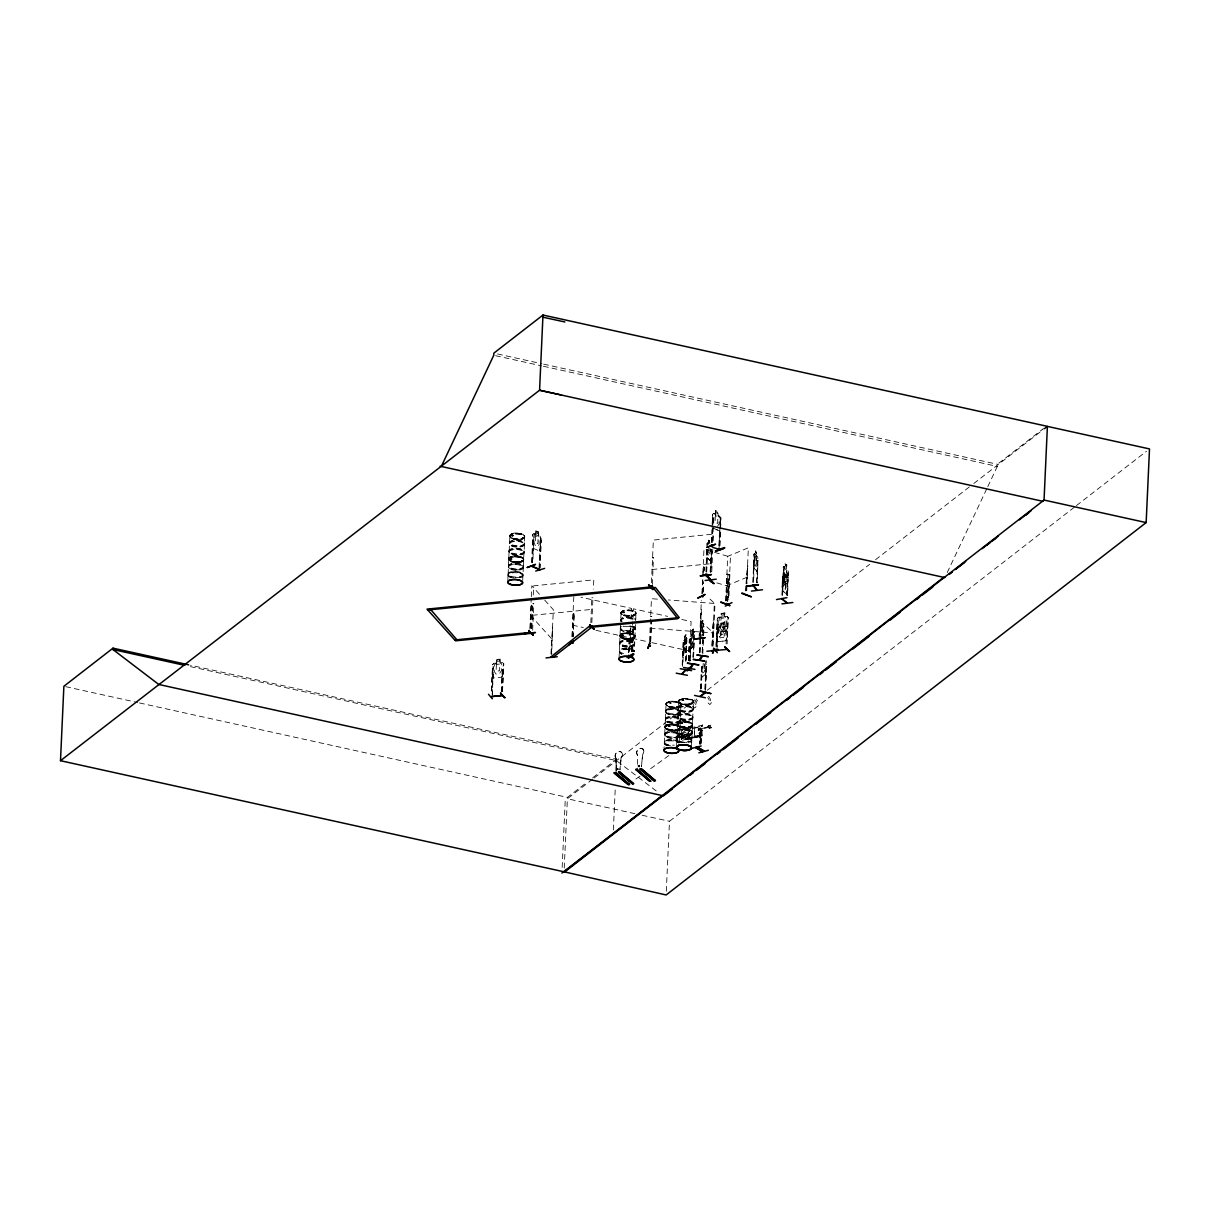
<?xml version="1.0" encoding="UTF-8"?>
<svg xmlns="http://www.w3.org/2000/svg" width="1210" height="1210" viewBox="0 0 1210 1210"><rect width="100%" height="100%" fill="white"/><g stroke="black" fill="none" stroke-linecap="round" stroke-linejoin="round"><path stroke-width="0.75" stroke-dasharray="5 3.75" d="M509.062 551.942L508.124 574.145M509.032 551.866L509.228 550.429M620.261 628.686L620.322 627.612M692.271 732.065L692.15 732.973A7.578 2.919 2.6 0 0 682.107 729.373A7.578 2.919 2.6 0 0 679.763 734.258A7.578 2.919 2.6 0 0 692.105 733.033L692.12 733.033M692.952 716.91L692.664 718.362A7.472 2.874 2.6 0 1 680.489 719.663A7.472 2.874 2.6 0 1 682.803 714.853A7.472 2.874 2.6 0 1 692.664 718.453L693.043 710.24A7.472 2.874 2.6 0 1 680.852 711.525A7.472 2.874 2.6 0 1 683.166 706.716A7.472 2.874 2.6 0 1 693.027 710.315L693.466 701.392M635.719 620.125L635.946 612.956M665.303 720.464L664.048 748.4M677.872 717.591L677.842 716.078M678.235 709.393L677.948 716.275M679.218 742.622L679.506 735.529A7.578 2.919 2.6 0 0 669.538 731.823A7.578 2.919 2.6 0 0 667.194 736.708A7.578 2.919 2.6 0 0 679.551 735.483M680.474 713.023L680.474 713.068A7.472 2.874 2.6 0 0 670.597 709.574A7.472 2.874 2.6 0 0 668.283 714.384A7.472 2.874 2.6 0 0 680.459 713.189L680.549 712.796A7.578 2.919 2.6 0 1 668.238 713.945A7.578 2.919 2.6 0 1 670.582 709.075A7.578 2.919 2.6 0 1 680.58 712.72L680.897 704.265M491.336 690.895L492.546 664.698L493.801 663.307L502.498 662.566L503.753 663.73L502.498 691.893M491.472 691.061L492.667 664.744M492.198 694.495L493.453 666.861L492.243 696.491M496.493 663.231L496.66 659.601L500.123 659.284L499.972 662.914L501.727 663.897L501.424 670.673L499.427 673.743L495.949 674.061L494.224 671.323L494.527 664.562L496.448 663.186L496.493 659.45L500.259 659.163L500.048 662.732M501.333 691.833L502.513 666.044L503.541 665.954M501.469 691.984L502.513 666.044M502.362 691.727L503.753 663.73M507.852 580.271L508.018 573.994M509.531 542.927L509.879 536.03M521.873 561.077L521.994 560.654M522.962 537.467L522.448 538.193M522.705 580.377L523.31 567.414A7.578 2.919 2.6 0 0 513.358 563.709A7.578 2.919 2.6 0 0 511.013 568.579A7.578 2.919 2.6 0 0 523.355 567.354M523.99 552.41L523.219 568.065M524.701 536.136L524.278 544.984A7.472 2.874 2.6 0 1 512.087 546.27A7.472 2.874 2.6 0 1 514.401 541.46A7.472 2.874 2.6 0 1 524.263 545.06L524.369 544.228L524.172 551.805M535.758 534.548L533.897 533.61L532.778 534.502L533.111 548.251L539.539 551.049L540.643 547.782L539.478 550.898M531.689 562.514L532.778 534.502M531.992 562.408L533.156 536.62L533.913 536.953L532.748 562.741M532.445 562.832L533.913 536.953M529.874 628.519L531.235 598.663M531.311 596.817L531.825 585.761L541.384 596.424M530.267 628.474L531.402 603.639L530.706 627.113M531.598 628.413L532.733 603.563L533.882 603.624L532.733 603.563M531.735 628.565L532.929 602.398M533.262 595.033L533.686 585.822L593.792 579.862L593.369 589.073M532.687 630.244L533.746 603.472M538.571 531.946L539.221 544.258L537.724 546.557L535.168 545.453L533.928 541.959L534.23 535.183L535.667 534.578L535.833 530.751L538.571 531.946L538.314 535.606L541.082 538.057L539.781 567.898M539.025 567.581L540.583 539.857L541.339 540.174L540.083 567.808M539.236 569.32L540.583 539.857M540.552 547.812L540.28 536.378M550.958 653.854L552.562 627.203L551.715 654.217M551.321 654.262L553.348 609.734L542.579 597.755M571.982 636.641L573.842 595.668M572.164 636.505L573.207 613.44L574.19 613.652L573.147 636.732M562.166 867.434L565.236 800.007M572.965 636.868L574.19 613.652M564.238 868.069L567.445 797.375L586.805 782.371M590.828 622.711L591.826 597.71L592.976 597.77L591.826 597.71M591.841 622.606L593.036 596.439M619.021 658.679L619.792 642.253M620.397 627.839L620.564 624.42M621.123 612.85L620.639 620.564M622.59 635.22L621.577 635.522L622.485 636.097M623.135 612.729L623.165 612.048M621.229 635.643L622.863 635.568M623.377 612.215L622.303 612.351L623.589 612.063M613.364 829.954L615.24 788.739M616.087 770.014L616.571 759.26L190.484 665.243M622.061 635.568L622.742 635.265M628.565 652.719L629.775 626.099L630.939 626.175L629.805 651.025M628.746 652.583L629.956 625.963M629.623 651.161L630.758 626.311M631.06 619.459L631.559 608.403L581.057 597.271M631.423 651.555L632.785 621.698M632.86 619.853L633.375 608.811L667.648 616.374M631.605 651.419L632.739 626.583L633.707 626.795L632.588 651.63M633.269 638.109L632.482 637.821L634.993 636.702M634.161 615.088L634.282 614.302L633.692 615.013M632.406 651.766L633.707 626.795M634.176 614.71L633.874 614.483M635.447 624.526L635.144 629.896A7.472 2.874 2.6 0 1 622.953 631.212A7.472 2.874 2.6 0 1 625.267 626.417A7.472 2.874 2.6 0 1 635.129 630.017L635.235 629.185L634.358 651.797A7.578 2.919 2.6 0 0 623.301 649.195A7.578 2.919 2.6 0 0 621.864 653.944M651.434 582.812L653.37 540.068L713.476 534.109L713.144 541.475M649.513 641.436L651.464 598.693L658.936 599.252M652.371 584.49L653.445 557.719L652.432 557.81L653.445 557.719M650.602 641.527L651.555 620.231M650.632 641.361L651.6 620.064M665.379 719.103L665.606 711.904M665.742 710.966L666.075 704.159M668.117 726.287C669.478 724.76 667.088 726.56 669.311 726.62M669.75 703.101L670.34 703.192M668.752 725.788C671.081 727.452 668.449 724.987 669.342 725.924M669.856 702.783L670.204 702.738M669.977 702.874L670.885 703.252M666.302 891.271L669.478 821.288L1074.964 506.748M677.04 707.26L676.451 706.761M675.619 730.144L676.526 730.311M677.479 707.184L676.904 706.474M677.645 707.003L677.282 706.685M676.617 745.526L677.887 717.591M678.644 701.286L678.311 708.152M681.427 736.784L682.425 738.342L688.445 736.966L691.122 734.576L691.273 731.188L688.762 729.963L682.742 731.339L681.578 733.396L678.25 734.031C675.15 742.29 683.287 733.063 681.215 739.265L682.364 740.338L702.133 736.013L702.178 735.045L700.923 735.196M682.198 664.895L683.166 642.449L685.979 634.781L684.981 653.052M682.455 666.362L683.468 644.264L682.939 664.592M680.232 720.434A7.578 2.919 2.6 0 1 667.89 721.659A7.578 2.919 2.6 0 1 670.234 716.789A7.578 2.919 2.6 0 1 680.232 720.434L679.581 735.771A7.578 2.919 2.6 0 0 669.523 732.247A7.578 2.919 2.6 0 0 667.179 737.117A7.578 2.919 2.6 0 0 679.521 735.892M683.816 654.338L684.603 636.142L685.858 634.751M681.563 733.336L681.593 730.825L682.879 729.448L691.455 727.437L694.691 727.875L694.313 736.376L690.97 738.312L682.334 740.157M681.29 739.31L681.699 730.855L682.909 729.569L702.587 725.168L701.664 725.637L700.953 744.059M681.926 722.688L682.334 723.519L680.776 723.293M685.556 661.144L686.811 640.498L686.282 660.826M683.242 642.465L683.03 655.366L685.979 652.114L686.841 638.366M685.949 661.205L686.63 637.504L685.646 638.426L685.904 645.837L683.983 650.723L684.467 639.833M688.339 660.524L689.307 639.228L690.456 639.319L689.307 639.228M688.52 660.388L689.488 639.092M685.767 738.644L701.906 734.848L685.767 738.644L685.722 739.643L702.163 736.028C701.891 725.395 701.603 725.123 702.329 725.168M686.403 729.963L686.221 728.813L686.403 729.963L702.541 726.393L702.314 725.032M689.307 660.751L691.091 621.547L680.262 619.157M685.964 739.779L686.01 738.781M689.503 661.008L690.547 636.717L693.89 631.756L693.254 657.317M689.851 660.63L690.849 638.532L690.245 660.69M689.897 661.083L691.984 630.41L691.576 640.392M691.197 648.605L691.5 642.087L692.664 640.786M688.732 727.558L688.218 726.862L689.004 727.497M689.851 704.205L689.065 703.948L690.214 704.144M692.377 647.32L693.239 629.019L693.073 632.648M692.861 657.257L694.601 634.842L693.859 635.159M693.587 656.939L694.434 638.517M691.394 747.22L691.712 740.792M692.77 717.621L692.211 731.853M694.313 736.376L694.691 727.875M699.743 635.915L701.346 600.599M699.924 638.109C697.126 637.05 702.677 621.017 702.738 624.284M701.951 593.702L702.844 574.175M702.889 573.116L703.978 549.174L730.432 557.069L728.496 599.812M699.365 652.735L701.346 609.25L700.424 635.764M702.193 593.565L703.388 566.961L704.28 567.218L704.038 572.542M699.773 652.795L700.348 637.61M700.076 652.402L700.575 641.345M700.65 639.515L701.074 630.304M701.543 625.752L701.679 622.061L700.953 627.672M702.919 592.189L703.403 581.541M703.887 570.893L704.28 567.218M703.161 592.068L703.554 583.19M702.692 624.451L702.768 620.639L702.072 635.311M698.246 728.526L698.367 730.326L698.246 728.526L700.681 727.966L700.726 729.827M701.104 674.288L701.513 677.585L701.467 666.241M700.469 688.974L701.664 664.653M702.163 652.583L703.192 633.874M702.904 636.021L703.63 624.133L702.375 654.05M705.914 571.634L707.124 543.592L706.912 557.447L710.406 560.865L711.102 557.629M700.847 689.065L701.845 666.967M702.768 654.111L703.524 637.534M703.615 635.689L704.023 626.477M706.322 572.043L707.29 549.491M701.316 688.702L702.375 663.972M706.701 571.997L707.699 549.9M701.467 730.643L699.894 730.916L701.739 731.112L700.771 730.719L700.197 744.165L701.15 730.099L699.909 730.613L699.44 743.893L700.242 729.554L701.528 729.418L701.286 730.522M708.682 543.774L708.727 540.159L710.209 541.611M703.222 663.322L702.919 670.083L704.477 668.873L704.704 663.791M708.394 548.538L708.243 551.926L709.635 553.288L709.862 548.206M699.924 744.18L700.847 731.324M700.378 730.885L700.681 727.966M700.545 743.636L700.938 730.749M701.392 725.365L701.346 726.469M701.059 743.968L701.603 726.484M702.133 735.105L701.18 736.406M705.627 661.447L704.341 671.777L702.783 672.987L702.072 670.733M710.603 548.932L709.499 556.192L708.107 554.83L707.487 551.2M712.191 524.051L712.645 514.265L713.658 513.403L719.995 516.277M704.855 689.14L706.02 663.352M710.119 571.906L711.495 549.748L710.905 572.254M711.465 542.307L712.04 529.42M712.13 527.575L712.735 514.356M705.233 689.216L706.519 660.705M710.527 572.3L711.54 547.979M711.752 542.201L712.508 525.624M712.599 523.794L712.932 516.428L713.34 524.111M705.233 690.623L706.489 663.972M710.769 571.634L711.51 551.957L712.675 552.017L711.51 551.957M705.687 688.853L706.867 663.08M712.206 542.64L712.962 526.063M713.053 524.217L713.688 516.746M712.599 540.688L713.265 525.957M711.783 571.528L712.811 548.841M715.518 514.341L715.685 510.711M711.979 645.52L713.492 620.639L712.796 645.883M711.994 646.17L713.159 621.169L714.202 621.411M712.403 645.928L714.354 603.17L708.062 597.286M713.068 646.246L715.004 603.503L668.283 599.963M718.876 545.529L719.708 527.106M719.799 525.276L720.343 519.65L720.842 525.503M719.012 549.113L720.343 519.65M720.313 527.605L720.857 517.85L718.18 515.369M719.632 545.861L720.857 517.85M719.935 545.755L720.767 527.333M715.972 646.745L717.258 618.718L718.483 617.281L721.024 617.055L721.145 613.379L724.851 613.031L724.639 616.601L727.013 616.344L728.299 617.523L727.134 643.856M716.214 645.066L717.379 618.749L718.483 617.281M716.986 646.639L718.15 620.851L717.152 620.972L718.301 621.017L716.97 650.481M724.805 612.986L724.563 616.782L726.287 617.75L725.985 624.511L722.037 631.227C721.024 625.872 716.638 628.459 721.281 632.119C715.881 638.003 720.464 638.366 722.037 632.83C723.247 638.351 727.573 635.915 722.793 631.983L725.304 627.551L720.6 627.99L724.019 627.778L723.701 634.554L720.283 634.932L720.6 628.156L718.906 625.298L719.209 618.522L721.099 617.115L721.145 613.379M721.341 625.071L721.402 623.861L723.595 623.619L723.535 624.829M725.682 600.886L727.709 556.373L748.355 547.797L746.736 583.447M726 601.007L726.892 574.266L727.906 574.1L726.696 600.72M726.393 600.599L727.906 574.1M727.528 601.325L728.964 574.584L729.857 574.856L728.738 599.691M727.755 601.204L728.964 574.584M726.136 643.962L727.074 619.868L728.223 619.913L727.21 620.019M727.24 637.05L728.117 617.539M745.708 590.828L745.95 585.504M746.025 583.734L747.538 565.705L747.054 583.553M746.025 590.949L746.267 585.625M746.343 583.855L747.856 565.811M746.404 590.54L746.646 585.216M746.721 590.661L746.963 585.337M752.832 582.176L754.057 554.135L753.936 567.898L756.976 571.286M753.195 582.585L754.39 556.358L753.588 582.555M754.102 554.24L754.586 553.514L757.52 556.918L755.6 550.701L754.329 561.758L756.099 566.764L756.794 552.199M756.583 582.494L757.974 560.351L757.339 582.857M756.946 582.902L757.657 556.812L757.899 558.581M782.008 586.729C783.006 581.98 779.996 570.576 787.241 579.575M781.872 595.139L783.762 566.31L788.36 571.362L787.286 595.683M782.356 595.532L783.414 569.29L782.719 595.471M784.261 577.276L784.776 568.624L786.424 569.955L786.848 580.497L785.532 589.452L783.883 588.136L783.142 584.521L783.445 577.745L784.383 577.246M784.428 573.646L786.061 574.977L786.077 578.501M786.47 568.745L786.818 565.025L784.942 563.618L783.596 574.674L784.337 578.289L785.986 579.62L786.999 577.427L786.651 568.655M786.803 595.305L788.179 573.147L787.665 595.638M787.181 595.244L787.861 569.623M987.784 486.632L997.312 466.425L997.418 464.277L1043.564 428.476M508.971 551.654L509.244 550.353M621.123 757.445L619.913 769.968L621.229 757.536A3.993 3.297 -49.6 0 0 621.471 752.317L621.471 752.317A3.993 3.297 -49.6 0 1 621.123 757.445L621.229 757.536M642.873 749.02A3.993 3.297 -49.6 0 1 642.646 754.238L641.421 766.747L642.752 754.329A3.993 3.297 -49.6 0 0 642.979 749.111L642.873 749.02A3.993 3.297 -49.6 0 0 637.776 749.761A3.993 3.297 -49.6 0 0 637.549 754.964L637.64 769.061M633.526 638.048L628.096 638.94L624.269 638.275M509.153 551.064L509.622 542.216M619.717 642.918L620.307 628.807M692.059 732.7L692.09 732.67A7.578 2.919 2.6 0 0 682.122 728.964A7.578 2.919 2.6 0 0 679.778 733.835A7.578 2.919 2.6 0 0 692.12 732.61L691.772 741.11M511.497 534.003C514.432 531.568 529.33 533.943 523.038 538.45C520.209 540.719 505.372 538.798 511.527 534.034M509.712 536.166L509.803 535.41M513.146 535.44L511.225 535.319M511.936 535.228L512.269 535.848M513.267 535.652L511.815 535.228M521.767 560.941C521.253 562.605 510.514 563.073 508.654 559.096M524.187 551.805L523.9 553.106A7.472 2.874 2.6 0 1 511.724 554.392A7.472 2.874 2.6 0 1 514.038 549.582A7.472 2.874 2.6 0 1 523.9 553.197L524.066 552.592M624.511 612.472L623.921 611.927M621.501 635.326L623.483 635.553L622.439 635.946M633.571 614.952L634.252 614.559M664.834 727.543C670.612 717.439 684.981 733.109 692.513 725.138M675.407 729.933L675.876 729.917M664.834 727.18L666.181 729.04L669.19 730.159L676.526 730.053M692.604 724.714L692.18 723.535C677.161 714.656 670.264 731.838 690.774 726.877M681.956 700.212C683.302 698.367 680.534 700.953 683.226 700.575M680.459 713.068L680.564 712.357A7.578 2.919 2.6 0 0 670.597 708.652A7.578 2.919 2.6 0 0 668.253 713.522A7.578 2.919 2.6 0 0 680.595 712.297L680.096 721.236A7.472 2.874 2.6 0 1 667.905 722.521A7.472 2.874 2.6 0 1 670.219 717.712A7.472 2.874 2.6 0 1 680.08 721.311L680.262 720.721M679.279 729.101L680.02 727.24M682.38 700.348L683.892 700.363L683.166 699.546M682.606 722.96L680.988 722.945L681.865 723.262M689.428 703.842L690.063 703.902M689.216 704.054L689.927 704.023M690.335 704.159C682.137 706.549 674.59 697.777 666.604 702.753C664.668 708.5 678.069 708.758 680.958 705.233C669.069 694.54 704.069 698.578 690.154 704.023M688.263 727.225L688.762 726.802M692.619 724.382L690.759 726.847M708.984 727.331L700.56 728.919L708.863 726.665M708.137 726.151C709.211 733.048 715.534 721.659 708.137 726.151A1453.573 423.455 -19.3 0 1 686.206 742.758M686.448 648.015L685.843 652.099L682.909 655.351M693.829 642.283L693.36 646.382L693.95 642.298M617.705 769.636L616.994 768.773L617.992 769.379M617.024 768.789L617.917 769.726L616.752 768.773M638.744 765.522L639.757 766.58M665.545 725.924L669.886 724.548A7.472 2.874 2.6 0 1 679.778 728.102C677.222 731.142 669.327 730.87 666.271 728.465M523.385 567.641L523.385 567.687A7.578 2.919 2.6 0 0 513.327 564.117A7.578 2.919 2.6 0 0 510.983 569.002A7.578 2.919 2.6 0 0 523.34 567.777L523.249 567.959M665.651 710.86L665.591 711.858M678.22 707.956L678.205 709.105M616.752 769.015L617.826 769.757M617.539 769.152L616.813 769.076M639.712 766.52L638.169 766.036M757.536 568.231L756.885 571.453L757.46 568.307M510.499 556.842L509.41 557.462C507.292 560.245 512.027 554.573 513.705 556.101A7.487 2.874 2.6 0 1 523.612 559.731L521.404 561.364M619.959 635.401L621.713 634.025M634.327 637.791L635.084 635.9M634.978 637.035L634.947 637.11A7.487 2.874 2.6 0 1 622.621 638.366A7.487 2.874 2.6 0 1 624.935 633.541A7.487 2.874 2.6 0 1 634.827 637.156M665.969 703.524L666.619 702.768M664.91 726.711L665.576 725.607M677.494 723.837L678.144 723.081M679.778 728.435A7.487 2.874 2.6 0 1 667.572 729.645A7.487 2.874 2.6 0 1 669.886 724.866A7.487 2.874 2.6 0 1 679.778 728.465L679.899 728.405A7.487 2.874 2.6 0 0 669.901 724.835A7.487 2.874 2.6 0 0 667.572 729.645A7.487 2.874 2.6 0 0 679.778 728.465L679.929 728.329M710.406 560.865L711.162 557.689M787.786 581.223C787.619 575.673 786.893 590.268 787.861 581.012M665.424 718.558L665.303 720.389M691.091 634.993L690.638 636.732M638.895 766.55L638.184 766.157M618.068 769.726L616.903 769.167M639.061 766.898L638.925 765.688M639.606 766.777L638.547 766.369L639.636 766.293M639.167 766.384L638.32 765.779M724.2 626.447L726.575 626.175L727.8 627.324L726.439 631.015L727.679 627.219M725.818 640.635L727.195 637.005M716.32 638.214L717.333 641.739L725.939 640.801L727.316 637.005M501.757 677.025L503.148 673.395M492.152 674.469L493.136 677.978L501.878 677.177L503.315 673.456M947.248 572.542L986.982 488.326M508.76 558.173C508.986 563.663 518.273 562.726 522.009 561.621M522.236 537.951L523.416 537.89M678.765 725.682L679.596 726.741M717.485 526.35L718.997 524.051L719.3 517.29L717.984 515.475L718.332 511.739L715.594 510.56L715.428 514.371L714.006 514.976L713.703 521.752L714.928 525.246M753.966 554.24L754.571 553.378L755.479 554.498M702.904 620.654L701.709 622.121L702.859 620.836M701.861 622.5L702.526 621.653M701.815 623.71L702.466 622.863M701.649 625.691L700.908 626.659M511.089 558.4L510.439 558.839L511.512 558.203M511.437 558.778L510.272 558.914M512.193 559.065L511.21 559.126M522.16 560.774L521.449 560.971M621.668 635.129L622.182 636.082M726.514 626.311L718.044 627.188L716.759 628.489L717.832 631.968L726.439 631.015M716.925 628.58L718.09 627.234M683.302 699.955C680.413 699.637 684.512 700.62 682.985 699.516M682.047 723.217L681.29 723.701M783.021 567.203L783.778 566.446M492.591 664.759L493.801 663.307M684.815 636.581L685.571 635.764L684.769 637.791M692.029 630.486L693.36 629.049M692.211 630.849L692.952 630.032L692.15 632.059M683.711 640.725L686.63 637.504M684.421 641.043L685.586 639.757M691.802 635.311L692.982 634.025M684.104 647.819L685.284 646.518M690.335 649.452L693.209 646.276L690.411 649.634L690.108 646.367M680.353 705.944L679.249 706.564M691.243 722.809L692.165 723.867L686.357 721.72L678.16 722.703M679.279 728.798L676.708 730.205M638.698 765.779L638.94 766.807M701.407 677.555L705.43 674.439M592.749 777.743L616.571 759.26M592.688 779.119L567.384 798.766L634.842 813.649M594.186 777.97L696.899 698.291M707.321 690.199L869.597 564.329M875.541 559.701L972.311 484.635M973.808 483.486L1043.005 429.807M1076.446 505.583L1146.52 451.239M573.207 613.44L574.009 613.803M639.515 766.686L638.547 766.414M710.754 725.047L710.361 726.756L711.495 727.951M709.317 728.45L709.71 726.741L708.576 725.546M707.805 544.424L708.848 540.144L710.27 541.672M511.558 535.531L512.329 535.41M509.38 557.78L517.593 556.464L523.401 558.612M510.62 558.264L510.06 558.944L511.24 559.277M521.707 561.425C528.271 558.627 516.776 554.316 513.705 556.101A7.426 2.859 2.6 0 0 511.467 560.729A7.426 2.859 2.6 0 0 523.567 559.534A7.426 2.859 2.6 0 0 513.766 555.95A7.487 2.874 2.6 0 0 511.406 560.941A7.487 2.874 2.6 0 0 523.612 559.731M633.254 638.441C637.246 637.761 618.129 641.829 620.004 635.008C623.725 631.68 632.664 631.696 635.038 636.233M688.974 704.008L689.791 703.842M678.144 723.035L679.249 722.415M621.698 633.995L628.822 633.284L634.63 635.432M666.649 725.304L668.132 724.866M703.388 566.961L704.054 567.354M729.857 574.856L728.738 574.705M726.363 585.837L747.009 577.261M701.921 730.432L699.198 728.934L701.755 730.81L699.909 730.613M535.667 534.381L535.743 530.782L538.48 532.022M541.339 540.174L540.28 539.947M715.337 514.205L713.567 513.433M721.099 519.967L720.041 519.74M512.269 535.576L513.025 535.304L511.875 535.561M622.984 612.078L623.558 612.23M632.815 615.724C648.182 604.304 598.511 614.135 632.815 615.724L631.06 615.981M632.558 637.821L633.707 638.018M681.956 699.819L683.045 699.713M680.897 722.99L681.744 722.673M689.307 726.998L690.759 726.544M686.176 729.811L702.284 726.091M698.442 728.632L700.877 728.072M698.17 730.205L700.968 729.993M678.205 737.51L681.502 736.814M624.058 612.729L622.56 612.562M624.103 612.865L622.348 612.593M681.759 698.82L683.514 698.548A7.472 2.874 2.6 0 1 693.406 702.133A7.472 2.874 2.6 0 1 681.23 703.373A7.472 2.874 2.6 0 1 683.544 698.518A7.472 2.874 2.6 0 1 693.406 702.163A7.472 2.874 2.6 0 1 681.23 703.328A7.472 2.874 2.6 0 1 683.544 698.563M670.93 703.403L670.053 703.433M786.818 565.025L785.003 563.784M788.663 573.525L787.801 573.192M782.522 576.837L783.127 580.83L787.211 584.248M782.643 576.822L783.082 580.921M786.137 574.901L784.383 573.48L784.322 577.079M782.068 586.684L782.507 590.767M637.972 765.582L639.5 765.249M713.915 621.033L713.114 620.685M711.904 550.157L711.117 549.794M707.033 557.432L710.527 560.85M721.311 613.546L724.73 613.167M718.543 617.402L727.013 616.525L728.178 617.599M720.691 623.226L724.366 622.817M720.812 623.332L724.23 622.953M720.736 625.101L724.155 624.723M718.029 627.113L720.479 626.795M716.819 628.429L717.787 631.907L726.393 630.955M717.333 641.739L725.939 640.801M652.039 569.532L712.145 563.573M753.482 563.89L753.785 567.989L757.006 571.453M532.339 615.285L592.446 609.326M493.589 667.028L492.561 667.118M512.254 535.954L513.085 535.985L511.996 536.091M681.396 722.884L682.742 723.096M678.78 726.197L669.886 724.548A7.472 2.874 2.6 0 0 667.602 729.312A7.472 2.874 2.6 0 0 679.778 728.102A7.487 2.874 2.6 0 0 669.917 724.518A7.487 2.874 2.6 0 0 667.587 729.343A7.472 2.874 2.6 0 0 679.778 728.208A7.472 2.874 2.6 0 0 669.917 724.608A7.472 2.874 2.6 0 0 667.602 729.418A7.487 2.874 2.6 0 0 679.793 728.133M669.886 724.578L671.807 724.503M668.948 725.516L670.37 726.182M511.059 558.385L511.739 558.717M627.173 615.951L629.139 616.056M626.114 639.122L628.081 639.243M670.461 702.481L671.353 702.889M650.118 628.156L713.673 632.966M511.709 536.045L511.603 535.803M628.837 632.966L630.712 633.269M622.53 635.023L623.483 635.553M686.342 721.75L688.218 722.052M669.357 725.758L670.31 726.076M694.268 632.543L693.89 631.756M497.537 353.97L541.808 363.741M543.653 364.149L997.418 464.277M495.586 355.71L541.596 365.859M543.441 366.267L997.312 466.425M572.511 625.146L583.326 627.521M595.955 630.319L630.228 637.882M632.028 638.275L650.072 642.253M651.872 642.646L689.745 651.01M190.424 666.619L616.51 760.651L657.892 792.202M65.718 686.675L137.668 702.541M139.513 702.949L567.445 797.375M642.132 815.253L669.478 821.288M519.468 556.449L521.132 556.918M624.254 638.517L619.883 635.87M716.743 582.857L729.101 586.532M712.977 528.014L717.787 530.116M716.093 529.451L719.315 530.842M533.837 533.776L540.129 536.514M634.736 611.534L635.689 612.26M621.395 613.833L622.303 614.544M666.196 728.722L665.273 727.981M784.473 575.385L786.122 576.716M782.961 580.936L787.09 584.264M785.865 575.325L784.806 574.463L785.804 576.535M782.447 590.707L786.636 594.11L782.386 590.798M637.549 754.964L637.655 755.055A3.993 3.297 -49.6 0 1 637.882 749.852A3.993 3.297 -49.6 0 1 642.979 749.111M616.132 758.262A3.993 3.297 -49.6 0 1 616.374 753.059A3.993 3.297 -49.6 0 1 621.471 752.317A3.993 3.297 -49.6 0 0 616.268 752.968A3.993 3.297 -49.6 0 0 616.026 758.171L616.223 770.604M693.027 632.815L693.3 640.105L691.364 644.99L690.865 642.782M726.469 626.251L727.86 627.264M700.439 620.866L713.008 632.648M708.727 543.94L707.593 542.836L707.048 543.698L707.729 542.972L709.998 545.317M530.479 615.224L552.002 639.198M523.385 558.249L523.839 559.443M679.596 726.408L680.02 727.573L677.418 724.351M686.493 637.489L686.962 638.396M634.312 651.509L634.342 651.585A7.578 2.919 2.6 0 0 623.316 648.772A7.578 2.919 2.6 0 0 621.88 653.536M703.312 623.362L703.721 624.254L703.297 623.498M492.228 674.394L493.226 677.842M716.441 638.184L717.424 641.618M700.635 634.433L701.059 636.626M679.188 742.501L679.203 742.532A7.472 2.874 2.6 0 0 670.491 739.446A7.472 2.874 2.6 0 0 664.532 742.774A7.472 2.874 2.6 0 0 674.273 745.133M690.229 646.382L690.456 649.483M682.848 652.114L683.03 655.366M616.026 758.171L616.132 772.267M668.903 755.494A1453.573 423.455 -19.3 0 1 648.379 770.241M639.999 776.139A1453.573 423.455 -19.3 0 1 634.373 780.072M708.5 696.279A10.073 7.547 -59.3 0 1 710.633 702.299L711.994 701.981L709.907 704.583L708.016 702.889L709.393 702.571A8.409 6.307 -59.3 0 0 707.623 697.565M696.809 698.941A10.073 7.547 -59.3 0 0 694.086 706.065L692.725 706.383L694.737 708.047L696.96 705.415L695.584 705.717A8.409 6.307 -59.3 0 1 699.35 698.231M679.43 742.834A7.472 2.874 2.6 0 1 678.568 738.75A7.472 2.874 2.6 0 1 689.095 738.811A7.472 2.874 2.6 0 1 689.957 742.91M679.385 742.38A7.578 2.919 2.6 0 1 678.508 738.236A7.578 2.919 2.6 0 1 689.186 738.312A7.578 2.919 2.6 0 1 690.063 742.456M681.064 742.441A7.578 2.919 2.6 0 1 678.129 738.009A7.578 2.919 2.6 0 1 689.685 738.085A7.578 2.919 2.6 0 1 688.611 742.501M666.861 745.693A7.472 2.874 2.6 0 1 667.436 741.155A7.472 2.874 2.6 0 1 678.719 742.985M668.48 745.723A7.578 2.919 2.6 0 1 666.619 740.868A7.578 2.919 2.6 0 1 678.84 742.516M670.37 745.617A7.578 2.919 2.6 0 1 664.184 742.244A7.578 2.919 2.6 0 1 671.762 739.885A7.578 2.919 2.6 0 1 679.279 742.849M631.045 626.236A7.578 2.919 2.6 0 1 633.995 630.667A7.578 2.919 2.6 0 1 622.424 630.576A7.578 2.919 2.6 0 1 623.498 626.175M633.995 626.447A7.472 2.874 2.6 0 1 628.459 630.743A7.472 2.874 2.6 0 1 621.093 626.356M632.724 626.296A7.578 2.919 2.6 0 1 633.601 630.425A7.578 2.919 2.6 0 1 622.938 630.349A7.578 2.919 2.6 0 1 622.061 626.22M622.076 621.123A7.472 2.874 2.6 0 1 625.706 616.918A7.472 2.874 2.6 0 1 635.658 619.777M621.97 621.607A7.578 2.919 2.6 0 1 625.646 617.357A7.578 2.919 2.6 0 1 635.749 620.246M621.123 621.774A7.472 2.874 2.6 0 1 625.646 618.28A7.472 2.874 2.6 0 1 635.189 620.382M621.048 621.32A7.578 2.919 2.6 0 1 625.63 617.765A7.578 2.919 2.6 0 1 635.311 619.898M621.91 654.398A7.472 2.874 2.6 0 1 622.485 649.861A7.472 2.874 2.6 0 1 633.768 651.691M623.619 653.491A7.457 2.859 2.6 0 1 619.807 649.755A7.457 2.859 2.6 0 1 628.761 648.333A7.457 2.859 2.6 0 1 634.131 651.827M514.159 577.911A7.578 2.919 2.6 0 1 508.669 573.585A7.578 2.919 2.6 0 1 520.421 573.056A7.578 2.919 2.6 0 1 519.831 577.654M510.665 577.578A7.472 2.874 2.6 0 1 509.803 573.48A7.472 2.874 2.6 0 1 520.33 573.555A7.472 2.874 2.6 0 1 521.192 577.639M690.411 730.235L687.068 733.91C692.105 734.092 690.154 738.886 686.357 734.803L682.531 737.934L685.631 734.183C680.822 734.001 682.818 729.403 686.403 733.305L690.411 730.235M496.402 664.396L496.085 671.157L499.564 670.839L499.866 664.078L496.402 664.396M497.204 660.1L497.159 661.31L499.382 661.114L499.443 659.904L497.204 660.1M535.606 535.788L535.304 542.549L537.86 543.653L538.163 536.892L535.606 535.788M536.257 531.75L536.196 532.96L537.845 533.67L537.89 532.461L536.257 531.75M678.87 734.606L678.765 736.784L679.838 736.542L679.944 734.364L678.87 734.606M682.667 733.154L682.5 736.527L688.535 735.166L688.687 731.778L682.667 733.154M701.497 626.962L701.18 633.722L702.208 632.406L702.511 625.646L701.497 626.962M708.984 541.173L709.831 543.26L708.984 541.173M715.367 515.581L715.065 522.342L717.621 523.461L717.923 516.685L715.367 515.581M716.017 511.543L715.972 512.753L717.606 513.464L717.666 512.254L716.017 511.543M718.755 628.353L718.453 635.129L720.162 637.821L723.58 637.458L725.546 634.342L725.849 627.582L724.064 626.568L724.457 617.947L721.039 618.325L720.646 626.946L718.755 628.353M721.841 614.03L721.795 615.24L723.988 614.998L724.049 613.788L721.841 614.03M755.297 555.723L754.995 562.484L756.22 563.86L756.537 557.099L755.297 555.723M755.705 551.73L756.447 553.832L755.705 551.73M784.322 578.456L784.019 585.232L785.653 586.548L785.971 579.787L784.322 578.456M785.26 564.631L786.273 566.688L785.26 564.631M522.947 575.582L522.947 575.536A7.578 2.919 2.6 0 0 512.98 571.831A7.578 2.919 2.6 0 0 510.635 576.701A7.578 2.919 2.6 0 0 522.992 575.491L522.947 575.536M783.52 577.941L784.443 583.023L783.082 586.366L784.761 584.067L786.122 588.831L785.169 583.583L786.455 580.331L784.851 582.479L783.52 577.941M706.08 670.446L705.46 674.514L706.201 670.476M787.166 590.888L786.485 593.974L787.286 590.873M650.693 616.434L651.766 616.525L650.693 616.434M692.725 718.09L692.71 718.135A7.578 2.919 2.6 0 1 680.443 719.209A7.578 2.919 2.6 0 1 682.788 714.339A7.578 2.919 2.6 0 1 692.785 717.984L692.77 718.029M680.247 720.827L680.232 720.857A7.578 2.919 2.6 0 1 667.86 722.083A7.578 2.919 2.6 0 1 670.204 717.197A7.578 2.919 2.6 0 1 680.217 720.857L680.232 720.857M524.399 544.606L524.369 544.636A7.578 2.919 2.6 0 1 512.042 545.816A7.578 2.919 2.6 0 1 514.386 540.946A7.578 2.919 2.6 0 1 524.384 544.606M524.036 552.743L524.006 552.758A7.578 2.919 2.6 0 1 511.679 553.953A7.578 2.919 2.6 0 1 514.023 549.083A7.578 2.919 2.6 0 1 524.021 552.728M693.164 709.862L693.133 709.892A7.578 2.919 2.6 0 1 680.807 711.087A7.578 2.919 2.6 0 1 683.151 706.201A7.578 2.919 2.6 0 1 693.148 709.862M617.977 768.456L616.329 768.698L618.098 768.562M680.171 726.514A7.472 2.874 2.6 0 0 692.347 725.304A7.487 2.874 2.6 0 0 682.485 721.659A7.487 2.874 2.6 0 0 680.171 726.469A7.487 2.874 2.6 0 0 692.362 725.259A7.472 2.874 2.6 0 0 682.485 721.705A7.472 2.874 2.6 0 0 680.171 726.514M680.217 725.985A7.441 2.859 2.6 0 0 692.347 724.775A7.441 2.859 2.6 0 0 682.516 721.19A7.441 2.859 2.6 0 0 680.217 725.985M681.215 704.038A7.441 2.859 2.6 0 0 693.345 702.844A7.441 2.859 2.6 0 0 683.514 699.259A7.441 2.859 2.6 0 0 681.215 704.038M680.186 726.197A7.487 2.874 2.6 0 0 692.377 724.987A7.487 2.874 2.6 0 0 682.5 721.387A7.487 2.874 2.6 0 0 680.186 726.197M681.2 703.645A7.487 2.874 2.6 0 0 693.406 702.435A7.487 2.874 2.6 0 0 683.514 698.82A7.487 2.874 2.6 0 0 681.2 703.645M680.549 718.286A7.472 2.874 2.6 0 0 692.725 717.091A7.472 2.874 2.6 0 0 682.864 713.476A7.472 2.874 2.6 0 0 680.549 718.286M680.459 718.785A7.578 2.919 2.6 0 0 692.801 717.575A7.578 2.919 2.6 0 0 682.803 713.915A7.578 2.919 2.6 0 0 680.459 718.785M680.822 710.663A7.578 2.919 2.6 0 0 693.179 709.438A7.578 2.919 2.6 0 0 683.166 705.793A7.578 2.919 2.6 0 0 680.822 710.663M680.912 710.164A7.472 2.874 2.6 0 0 693.088 708.954A7.472 2.874 2.6 0 0 683.226 705.354A7.472 2.874 2.6 0 0 680.912 710.164M680.156 727.225A7.441 2.859 2.6 0 0 692.286 726.015A7.441 2.859 2.6 0 0 682.47 722.43A7.441 2.859 2.6 0 0 680.156 727.225M680.156 726.817A7.487 2.874 2.6 0 0 692.347 725.607A7.487 2.874 2.6 0 0 682.47 721.992A7.487 2.874 2.6 0 0 680.156 726.817M679.506 741.458A7.457 2.859 2.6 0 0 691.651 740.263A7.472 2.874 2.6 0 0 681.805 736.663A7.472 2.874 2.6 0 0 679.491 741.473A7.472 2.874 2.6 0 0 691.666 740.263A7.457 2.859 2.6 0 0 681.82 736.663A7.457 2.859 2.6 0 0 679.506 741.458M679.808 734.697A7.472 2.874 2.6 0 0 691.984 733.487A7.472 2.874 2.6 0 0 682.122 729.887A7.472 2.874 2.6 0 0 679.808 734.697M679.869 733.336A7.472 2.874 2.6 0 0 692.044 732.126A7.472 2.874 2.6 0 0 682.183 728.526A7.472 2.874 2.6 0 0 679.869 733.336M668.646 706.247A7.472 2.874 2.6 0 0 680.822 705.037A7.487 2.874 2.6 0 0 670.96 701.422A7.487 2.874 2.6 0 0 668.646 706.232A7.487 2.874 2.6 0 0 680.837 705.022A7.472 2.874 2.6 0 0 670.96 701.437A7.472 2.874 2.6 0 0 668.646 706.247M667.648 728.874A7.441 2.859 2.6 0 0 679.763 727.679A7.441 2.859 2.6 0 0 669.947 724.079A7.441 2.859 2.6 0 0 667.648 728.874M668.646 706.912A7.441 2.859 2.6 0 0 680.761 705.702A7.441 2.859 2.6 0 0 670.945 702.118A7.441 2.859 2.6 0 0 668.646 706.912M667.602 729.055A7.487 2.874 2.6 0 0 679.808 727.845A7.487 2.874 2.6 0 0 669.917 724.23A7.487 2.874 2.6 0 0 667.602 729.055M668.631 706.504A7.487 2.874 2.6 0 0 680.822 705.294A7.487 2.874 2.6 0 0 670.945 701.679A7.487 2.874 2.6 0 0 668.631 706.504M667.965 721.16A7.472 2.874 2.6 0 0 680.156 719.95A7.472 2.874 2.6 0 0 670.279 716.35A7.472 2.874 2.6 0 0 667.965 721.16M668.343 713.023A7.472 2.874 2.6 0 0 680.519 711.828A7.472 2.874 2.6 0 0 670.658 708.213A7.472 2.874 2.6 0 0 668.343 713.023M667.587 730.053A7.441 2.859 2.6 0 0 679.717 728.859A7.441 2.859 2.6 0 0 669.886 725.274A7.441 2.859 2.6 0 0 667.587 730.053M667.224 737.571A7.472 2.874 2.6 0 0 679.4 736.361A7.472 2.874 2.6 0 0 669.538 732.761A7.472 2.874 2.6 0 0 667.224 737.571M667.285 736.194A7.472 2.874 2.6 0 0 679.46 734.999A7.472 2.874 2.6 0 0 669.599 731.4A7.472 2.874 2.6 0 0 667.285 736.194M622.651 638.003A7.472 2.874 2.6 0 0 634.827 636.793A7.472 2.874 2.6 0 0 624.965 633.193A7.472 2.874 2.6 0 0 622.651 638.003A7.472 2.874 2.6 0 0 634.827 636.838A7.487 2.874 2.6 0 0 624.95 633.223A7.487 2.874 2.6 0 0 622.636 638.033A7.487 2.874 2.6 0 0 634.842 636.823A7.472 2.874 2.6 0 0 624.965 633.238A7.472 2.874 2.6 0 0 622.651 638.048M623.694 614.937A7.472 2.874 2.6 0 0 635.87 613.727A7.487 2.874 2.6 0 0 626.009 610.112A7.487 2.874 2.6 0 0 623.694 614.937A7.487 2.874 2.6 0 0 635.885 613.727A7.472 2.874 2.6 0 0 626.009 610.127A7.472 2.874 2.6 0 0 623.694 614.937M622.696 637.549A7.441 2.859 2.6 0 0 634.811 636.339A7.441 2.859 2.6 0 0 624.995 632.754A7.441 2.859 2.6 0 0 622.696 637.549M623.694 615.587A7.441 2.859 2.6 0 0 635.81 614.377A7.441 2.859 2.6 0 0 625.993 610.793A7.441 2.859 2.6 0 0 623.694 615.587M622.651 637.761A7.487 2.874 2.6 0 0 634.857 636.551A7.487 2.874 2.6 0 0 624.965 632.951A7.487 2.874 2.6 0 0 622.651 637.761M623.679 615.209A7.487 2.874 2.6 0 0 635.87 613.999A7.487 2.874 2.6 0 0 625.993 610.385A7.487 2.874 2.6 0 0 623.679 615.209M622.636 638.759A7.441 2.859 2.6 0 0 634.766 637.549A7.441 2.859 2.6 0 0 624.935 633.964A7.441 2.859 2.6 0 0 622.636 638.759M622.227 645.822A7.578 2.919 2.6 0 0 634.569 644.597A7.578 2.919 2.6 0 0 624.572 640.937A7.578 2.919 2.6 0 0 622.227 645.822M622.273 646.261A7.472 2.874 2.6 0 0 634.448 645.051A7.472 2.874 2.6 0 0 624.587 641.451A7.472 2.874 2.6 0 0 622.273 646.261M622.242 645.399A7.578 2.919 2.6 0 0 634.6 644.174A7.578 2.919 2.6 0 0 624.587 640.529A7.578 2.919 2.6 0 0 622.242 645.399M622.333 644.9A7.472 2.874 2.6 0 0 634.509 643.69A7.472 2.874 2.6 0 0 624.647 640.09A7.472 2.874 2.6 0 0 622.333 644.9M511.406 561.183A7.472 2.874 2.6 0 0 523.582 559.973A7.472 2.874 2.6 0 0 513.721 556.373A7.472 2.874 2.6 0 0 511.406 561.183M512.465 538.072A7.457 2.859 2.6 0 0 524.626 536.862A7.457 2.859 2.6 0 0 514.779 533.277A7.487 2.874 2.6 0 0 512.45 538.117A7.487 2.874 2.6 0 0 524.641 536.907A7.487 2.874 2.6 0 0 514.764 533.292A7.457 2.859 2.6 0 0 512.465 538.072M512.465 538.768A7.426 2.859 2.6 0 0 524.565 537.573A7.426 2.859 2.6 0 0 514.749 533.988A7.441 2.859 2.6 0 0 512.45 538.783A7.441 2.859 2.6 0 0 524.58 537.588A7.441 2.859 2.6 0 0 514.749 534.003A7.426 2.859 2.6 0 0 512.465 538.768M512.435 538.374A7.487 2.874 2.6 0 0 524.641 537.164A7.487 2.874 2.6 0 0 514.749 533.565A7.487 2.874 2.6 0 0 512.435 538.374M511.785 553.03A7.472 2.874 2.6 0 0 523.96 551.82A7.472 2.874 2.6 0 0 514.099 548.221A7.472 2.874 2.6 0 0 511.785 553.03M511.694 553.53A7.578 2.919 2.6 0 0 524.036 552.305A7.578 2.919 2.6 0 0 514.038 548.659A7.578 2.919 2.6 0 0 511.694 553.53M512.057 545.408A7.578 2.919 2.6 0 0 524.414 544.182A7.578 2.919 2.6 0 0 514.401 540.522A7.578 2.919 2.6 0 0 512.057 545.408M512.163 544.893A7.457 2.859 2.6 0 0 524.308 543.698A7.457 2.859 2.6 0 0 514.462 540.099A7.457 2.859 2.6 0 0 512.163 544.893M511.391 561.289A7.487 2.874 2.6 0 0 523.597 560.079A7.487 2.874 2.6 0 0 513.721 556.464A7.487 2.874 2.6 0 0 511.391 561.289M511.406 561.939A7.426 2.859 2.6 0 0 523.506 560.744A7.426 2.859 2.6 0 0 513.705 557.16A7.426 2.859 2.6 0 0 511.406 561.939M511.391 561.546A7.487 2.874 2.6 0 0 523.582 560.336A7.487 2.874 2.6 0 0 513.705 556.721A7.487 2.874 2.6 0 0 511.391 561.546M510.726 576.202A7.472 2.874 2.6 0 0 522.902 575.007A7.472 2.874 2.6 0 0 513.04 571.392A7.472 2.874 2.6 0 0 510.726 576.202M511.028 569.441A7.472 2.874 2.6 0 0 523.219 568.231A7.472 2.874 2.6 0 0 513.342 564.631A7.472 2.874 2.6 0 0 511.028 569.441M511.104 568.08A7.472 2.874 2.6 0 0 523.28 566.87A7.472 2.874 2.6 0 0 513.403 563.27A7.472 2.874 2.6 0 0 511.104 568.08"/><path stroke-width="1.5" d="M943.679 577.336L564.057 871.805L60.5 760.697L63.873 686.267L113.014 648.152L188.639 664.834M561.909 873.06L662.339 795.575L158.767 684.467L112.954 649.528L113.014 648.152M430.034 608.857L456.896 639.742M1046.544 426.162L542.987 315.039L539.569 390.24L60.5 760.697M529.33 630.289L528.74 630.939L533.323 635.371L528.785 630.849M571.816 641.814L572.043 642.888M572.905 642.056C574.024 643.765 570.757 643.16 572.088 641.814L572.829 643.1L571.604 643.07M1044.472 428.673L1047.391 426.389L1149.5 448.925L1146.157 522.584L666.135 894.961L564.057 871.805M591.811 626.145L591.75 627.219L552.955 657.423L550.837 656.954L589.633 625.978M590.404 626.417L590.783 627.37M590.556 627.113L590.601 626.039M591.675 625.993L591.508 627.082L591.387 625.963M631.333 654.943L631.136 656.198M631.544 656.047L632.422 656.228L632.331 655.139C633.375 657.106 630.274 656.576 631.59 654.973L631.348 656.002M651.025 586.215C649.982 587.773 653.506 587.863 652.281 586.094M651.207 586.154L651.086 587.289L652.145 587.379M652.22 587.168L651.993 586.079M649.846 643.085L647.94 648.182L649.785 643.1M652.462 585.852L651.948 587.152M706.156 575.718L705.748 574.205L705.672 575.385L710.24 579.711M706.126 574.16L710.588 579.575M711.556 544.772L711.873 546.315M711.813 544.818L711.51 545.846M715.685 650.451L715.851 649.362M717.076 650.496L715.927 649.301L715.821 650.42L726.923 649.422M716.94 650.496L717.137 649.392M750.986 596.863L741.972 592.93M752.665 584.748L756.553 590.253M757.036 590.208L753.059 584.702M753.104 585.837L753.255 584.793M758.413 585.095L746.948 586.109L758.458 584.611M762.481 589.739L751.44 591.085M564.026 872.425L1044.048 500.063L1047.391 426.389M693.421 659.253L704.946 661.038L693.269 659.541M676.224 673.183L687.416 675.301M683.62 667.451L694.963 669.387M701.906 656.304L702.223 655.85M702.707 656.002L699.395 660.206M694.57 695.432L705.415 697.777M524.172 633.616L535.47 632.527L524.157 633.435M700.318 575.779L711.419 574.599L700.348 575.915M649.815 643.705L647.985 648.121M650.39 646.14L649.256 646.095M711.661 650.783L713.023 650.723L711.904 650.829M713.053 653.097L714.233 648.5L712.478 652.931M719.557 549.582L719.179 549.113M786.878 597.649L776.472 599.57M681.699 674.046L685.48 669.977M689.927 668.117L689.08 668.404L693.3 664.26M693.285 664.32L689.564 668.449M729.751 605.62L720.691 602.232M729.736 605.681L721.039 602.02M691.591 748.4L701.15 745.995M695.478 747.629L702.314 751.637M527.303 567.55L535.425 564.404M707.018 547.162L715.201 544.197M715.579 544.334L707.063 547.343M713.507 648.197L717.364 652.735M648.908 585.065L653.022 589.618L649.059 585.126M652.946 589.482L648.484 585.095M488.492 694.283L492.334 698.76M441.302 466.47L493.756 355.301L493.846 353.154L542.987 315.039M705.082 594.564L697.958 597.997M704.674 594.488L697.913 598.058M699.198 749.413L700.288 749.171M700.802 749.504L699.834 749.746M569.018 644.764L573.676 640.786M628.504 657.938L633.647 654.005M700.998 696.083L700.045 696.355L705.143 692.453M705.551 692.559L700.575 696.431M726.65 603.593L725.471 603.775M746.025 595.169L746.6 595.244M702.284 655.88L699.002 660.146M708.273 656.727L696.779 655.003L708.319 656.591M540.083 569.683L531.735 566.053M628.111 784.594L614.272 772.555M613.969 773.069L628.58 784.745L629.215 784.216M615.376 772.615L629.639 784.594L615.33 772.404M632.527 783.762L618.643 771.95M618.325 772.449L632.573 783.959M619.021 772.343L619.686 771.798M619.626 772.01L633.586 783.611M635.794 769.348L649.694 781.161M636.838 769.197L635.84 769.56M636.778 769.424L650.738 781.01M650.783 781.221L637.262 769.56M653.99 780.768L640.15 768.728M639.848 769.242L654.459 780.919M641.255 768.789L655.517 780.768L641.209 768.577M655.109 780.405L654.096 780.753M680.232 668.722L691.606 670.642M687.416 663.277L698.987 664.94L687.462 663.095M682.122 673.728L685.964 670.007L685.132 670.355M700.257 691.016L710.845 693.511M710.799 693.648L700.03 691.137M663.519 795.847L672.442 788.92M690.305 775.05L693.285 772.751M696.264 770.437L705.203 763.51M717.106 754.269L720.086 751.955M723.066 749.655L737.949 738.1M755.811 724.245L770.694 712.705M787.075 700L790.039 697.686M793.019 695.372L803.44 687.295M819.82 674.59L822.8 672.276M825.78 669.977L836.201 661.885M852.566 649.195L868.946 636.49M889.789 620.322L900.21 612.23M916.575 599.54L919.555 597.226M922.534 594.912L932.955 586.835M952.3 571.816L949.336 574.13L952.33 571.831M965.701 561.425L955.28 569.502L964.294 562.589M982.081 548.72L998.462 536.015M1019.304 519.846L1031.222 510.605M986.725 545.286L989.72 542.987M992.714 540.673L995.694 538.374M1025.596 515.294L1028.591 512.995M629.533 655.805L628.519 655.608M632.815 653.869L627.128 657.635M687.961 668.691L689.05 668.948M691.893 666.846L687.144 670.96M711.707 650.617L712.584 650.451M709.771 579.318L713.976 583.523M725.546 603.714L726.575 603.563L725.864 603.851M529.662 633.133L530.434 633.45M699.304 749.398L700.681 749.504L699.667 749.701M702.057 596.424L703.055 596.696L702.012 596.379M725.274 606.149L731.974 602.565M649.226 645.898L650.314 645.928M787.377 603.049L782.008 598.723M741.896 593.52L751.41 596.696M725.622 649.316L726.847 649.21M531.281 633.027L532.536 632.921M710.467 581.617L711.435 581.496M491.381 696.612L502.437 695.584M527.182 567.414L535.41 564.465M535.712 571.044L544.651 568.398M715.413 550.973C733.094 543.638 721.387 550.52 715.534 550.943M715.866 551.11L724.442 548.221M698.851 752.802L708.379 750.276M532.461 633.133L531.674 633.208M728.39 604.471L727.8 604.047M781.917 603.881L792.837 602.489M706.912 651.252L718.211 650.072M704.038 574.871L707.759 574.417M705.127 580.497L716.214 579.212M715.881 650.375L717.076 650.466M729.191 651.419L724.76 647.063L729.706 651.449M427.811 609.991L655.427 587.47L679.279 617.629L591.705 626.266L592.492 627.143L677.842 618.688L652.417 586.774L427.024 609.129L455.489 640.831L530.63 633.39L529.844 632.512L454.703 639.969M713.991 583.583L709.483 578.985L713.476 583.538M710.179 581.42L711.253 581.284M594.292 629.336L589.709 624.889L594.292 629.276M557.281 656.743L545.997 657.907M502.316 695.402L491.366 696.597M504.918 697.686L500.471 693.224L504.873 697.61M712.13 546.36L711.344 544.908C709.257 547.737 722.839 549.869 719.073 549.113M539.69 569.744L531.568 566.25M591.448 627.067L589.588 626.901M628.565 655.381L629.699 655.639M787.014 603.094L781.705 598.874M699.955 638.668L699.985 639.152M542.882 317.186L564.858 321.966M561.546 395.02L539.569 390.24L1043.126 501.363M1044.048 500.063L1146.157 522.584M440.122 466.213L944.859 577.593M112.954 649.528L184.888 665.394M633.783 654.111L628.61 658.058M688.142 668.555L689.231 668.782M697.671 747.13L704.462 751.153M697.217 747.16L704.023 751.213M619.959 772.207L633.632 783.808M724.866 646.942L729.252 651.434M589.814 624.784L593.777 629.291M500.577 693.118L504.404 697.641M728.632 604.319L727.467 604.213M636.067 769.772L649.74 781.373M718.211 650.133L718.014 649.362M705.037 637.715L693.995 639.137L705.052 637.715M695.962 747.387L702.844 751.591L695.962 747.387M679.128 749.61A7.472 2.874 2.6 0 0 691.303 748.415A7.472 2.874 2.6 0 0 681.442 744.8A7.472 2.874 2.6 0 0 679.128 749.61A7.472 2.874 2.6 0 0 691.303 748.445A7.472 2.874 2.6 0 0 681.442 744.846A7.487 2.874 2.6 0 0 679.112 749.64A7.487 2.874 2.6 0 0 691.318 748.43A7.487 2.874 2.6 0 0 681.427 744.831A7.472 2.874 2.6 0 0 679.128 749.655M666.544 752.484A7.472 2.874 2.6 0 0 678.719 751.274A7.472 2.874 2.6 0 0 668.858 747.674A7.472 2.874 2.6 0 0 666.544 752.484A7.487 2.874 2.6 0 0 678.734 751.304A7.487 2.874 2.6 0 0 668.858 747.689A7.487 2.874 2.6 0 0 666.544 752.514M621.592 661.22A7.472 2.874 2.6 0 0 633.768 660.01A7.487 2.874 2.6 0 0 623.906 656.395A7.487 2.874 2.6 0 0 621.592 661.205A7.487 2.874 2.6 0 0 633.783 659.995A7.472 2.874 2.6 0 0 623.906 656.41A7.472 2.874 2.6 0 0 621.592 661.22M510.363 584.354A7.472 2.874 2.6 0 0 522.538 583.144A7.472 2.874 2.6 0 0 512.677 579.545A7.472 2.874 2.6 0 0 510.363 584.354A7.487 2.874 2.6 0 0 522.554 583.175A7.487 2.874 2.6 0 0 512.662 579.575A7.487 2.874 2.6 0 0 510.348 584.385"/></g></svg>
